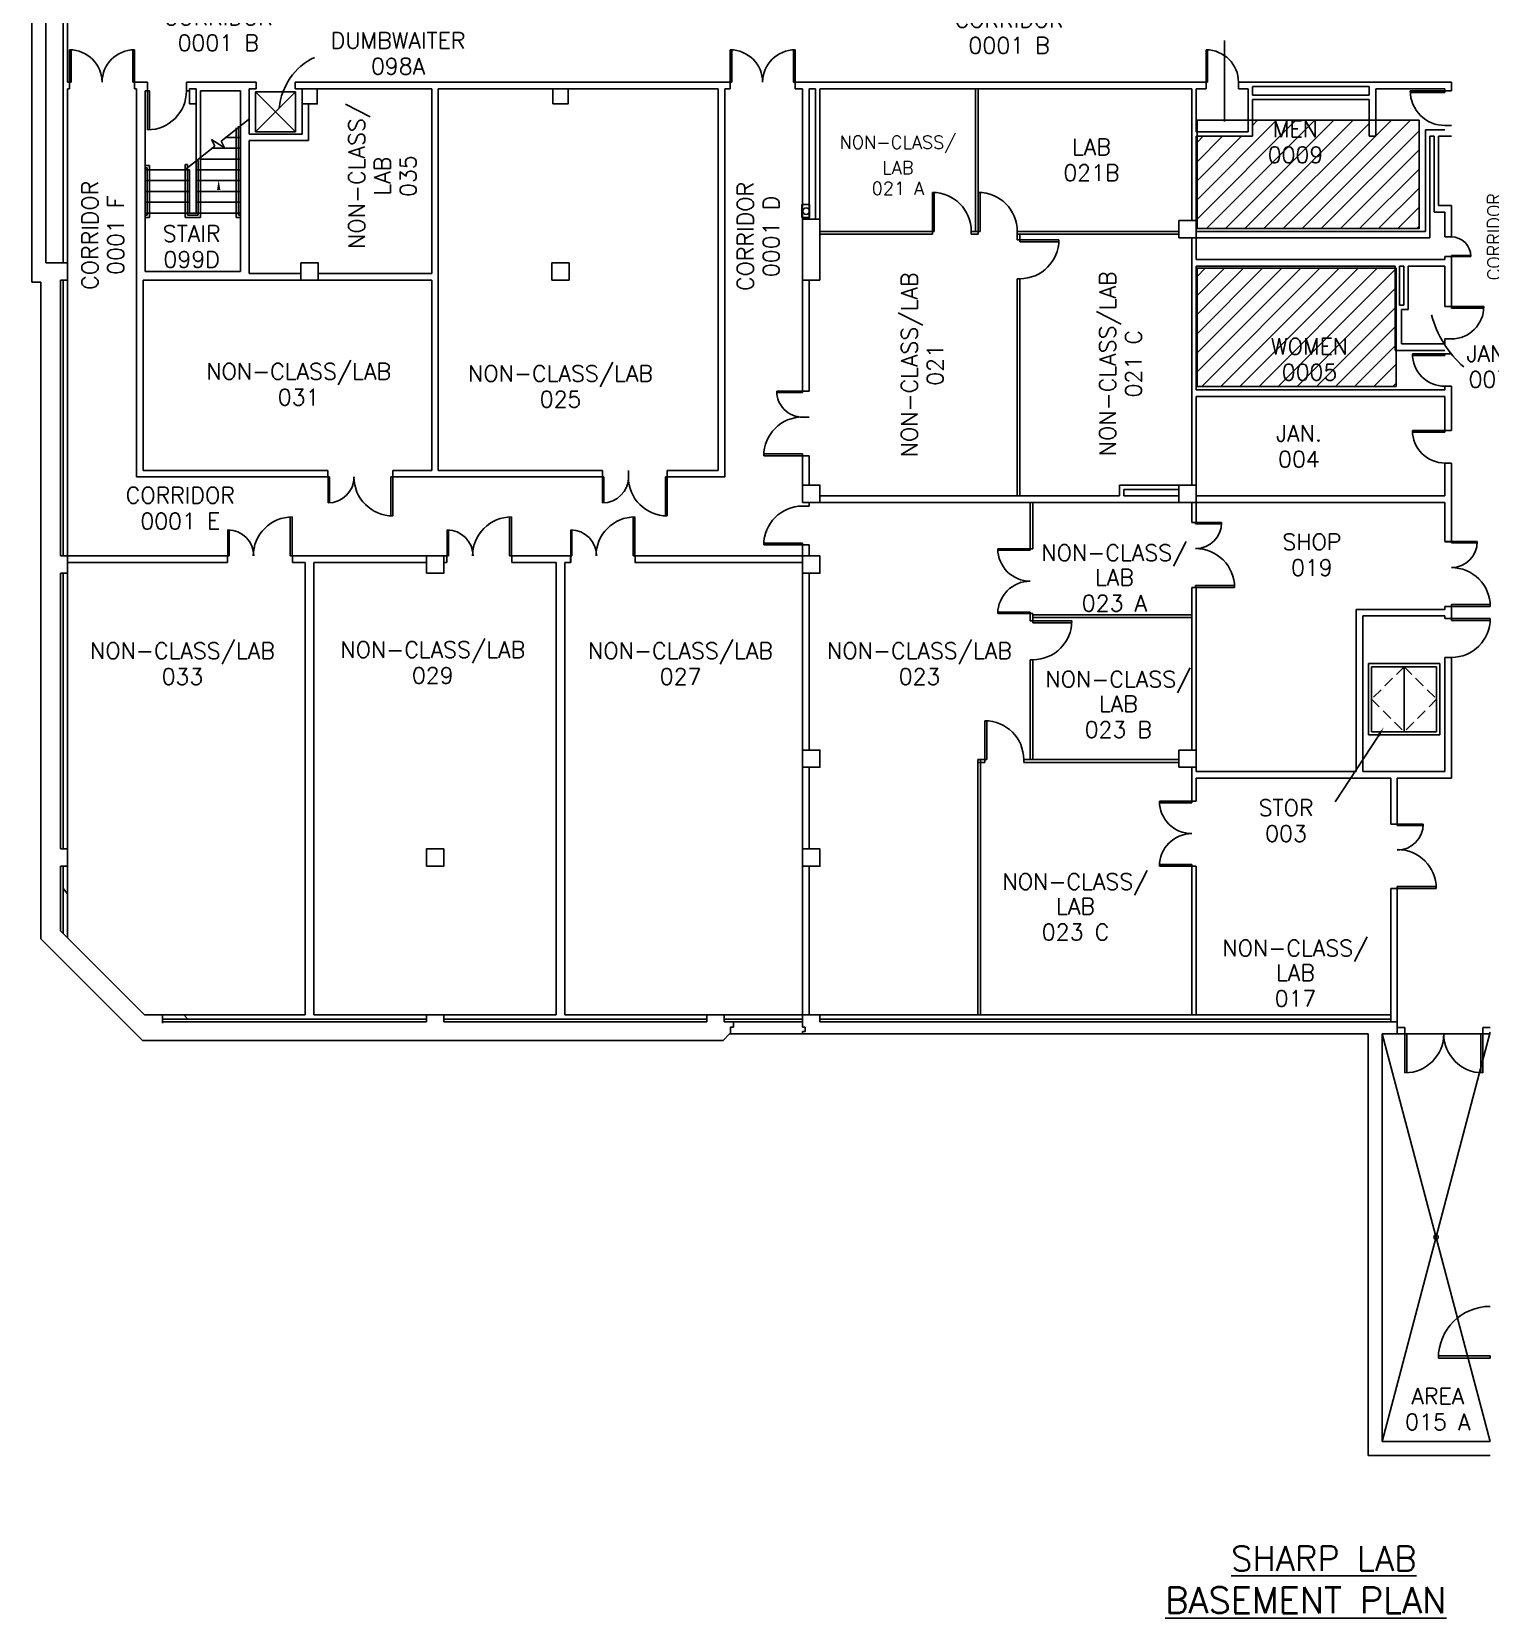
# Model space of a CAD drawing. Extents: x 485 to 2778, y -49 to 2619.
# Drawn here: x 485 to 1834, y -49 to 1418 of the extents above; entities that cross this region are included whole.
import ezdxf
from ezdxf.enums import TextEntityAlignment as Align

# ---------------------------------------------------------------- set-up
doc = ezdxf.new("R2010")
doc.units = 0
doc.header["$LTSCALE"] = 40
doc.header["$MEASUREMENT"] = 0
doc.linetypes.add('HIDDEN', pattern=[0.375, 0.25, -0.125])
doc.layers.get('0').update_dxf_attribs({"linetype": 'CONTINUOUS'})
for name, color, linetype in [('A-AREA-IDEN', 7, 'CONTINUOUS'), ('A-DOOR', 7, 'CONTINUOUS'), ('A-FLOR-ELTR', 4, 'CONTINUOUS'), ('A-FLOR-IDEN', 7, 'CONTINUOUS'), ('A-FLOR-STRS', 7, 'CONTINUOUS'), ('A-STRS-RAIL', 7, 'CONTINUOUS'), ('A-WALL', 7, 'CONTINUOUS'), ('S-COLS', 3, 'CONTINUOUS')]:
    doc.layers.add(name, color=color, linetype=linetype)
doc.styles.add('SIMPLEX', font='simplex', dxfattribs={"height": 23})

# ---------------------------------------------------------------- blocks, each defined once
blk = doc.blocks.new('AD03A', base_point=(6.133, 5.024))
for p, q in [((6.133, 6.024), (6.133, 5.024)), ((6.182, 5.024), (6.182, 6.022)), ((6.133, 5.024), (6.182, 5.024))]:
    blk.add_line(p, q)
blk.add_arc((6.133, 5.024), 1, 0, 90)
blk = doc.blocks.new('AD04A', base_point=(489.664, 570.31))
for p, q in [((488.664, 571.31), (488.664, 570.31)), ((488.713, 570.31), (488.713, 571.309)), ((490.616, 570.31), (490.616, 571.309)), ((490.664, 571.31), (490.664, 570.31)), ((488.664, 570.31), (488.713, 570.31)), ((490.664, 570.31), (490.616, 570.31))]:
    blk.add_line(p, q)
for centre, start, end in [((488.664, 570.31), 0, 90), ((490.664, 570.31), 90, 180)]:
    blk.add_arc(centre, 1, start, end)
blk = doc.blocks.new('Q')
at = {"layer": 'A-STRS-RAIL', "style": 'SIMPLEX'}
for tag, p in [('ROOM', (2, 4)), ('NUMBER', (2, -15.1))]:
    blk.add_attdef(tag, text='', height=12, dxfattribs=at).set_placement(p, align=Align.CENTER)
blk = doc.blocks.new('AD05A', base_point=(203.035, 424.492))
for p, q in [((203.035, 424.492), (203.084, 424.492)), ((203.035, 424.492), (203.035, 423.492)), ((203.084, 423.493), (203.084, 424.492))]:
    blk.add_line(p, q)
blk.add_arc((203.035, 424.492), 1, 270, 0)
blk = doc.blocks.new('AD081', base_point=(976.415, 314.205))
for p, q in [((976.353, 314.849), (976.314, 314.205)), ((976.353, 314.849), (976.477, 313.561)), ((975.415, 314.205), (976.314, 314.205)), ((976.477, 313.561), (976.516, 314.205)), ((976.516, 314.205), (977.415, 314.205))]:
    blk.add_line(p, q)
blk = doc.blocks.new('FEC', base_point=(90.3, 185))
at = {"layer": 'A-WALL'}
for p, q in [((91, 191), (84, 191)), ((84, 191), (84, 179)), ((90.3, 179), (90.3, 191)), ((91, 179), (91, 191)), ((84, 179), (91, 179))]:
    blk.add_line(p, q, dxfattribs=at)
blk.add_circle((87, 185), 3, dxfattribs=at)

msp = doc.modelspace()

# ---------------------------------------------------------------- hatches: boundary and pattern name
at = {"layer": 'A-AREA-IDEN'}
h = msp.add_hatch(dxfattribs=at)
h.set_pattern_fill('ANSI31', color=2, scale=100, style=0)
h.paths.add_polyline_path([(1768, 1235.6), (1768, 1335.8), (1727.9, 1335.8), (1727.9, 1321), (1721.9, 1321), (1721.9, 1335.8), (1613.9, 1335.8), (1613.9, 1321), (1562.7, 1321), (1562.7, 1235.6)])
h.paths.add_polyline_path([(1629.6, 1316.5), (1677.9, 1316.5), (1677.9, 1339), (1629.6, 1339)], flags=24)
h.paths.add_polyline_path([(1623.9, 1292.6), (1683.6, 1292.6), (1683.6, 1315.1), (1623.9, 1315.1)], flags=8)
h.paths.add_polyline_path([(1629.6, 1316.5), (1677.9, 1316.5), (1677.9, 1339), (1629.6, 1339)], flags=9)
h.paths.add_polyline_path([(1623.9, 1292.6), (1683.6, 1292.6), (1683.6, 1315.1), (1623.9, 1315.1)], flags=24)
h = msp.add_hatch(dxfattribs=at)
h.set_pattern_fill('ANSI31', color=2, scale=100, style=0)
h.paths.add_polyline_path([(1562.7, 1089.7), (1746.7, 1089.7), (1746.7, 1123), (1745.9, 1123), (1745.9, 1199.1), (1562.7, 1199.1)])
h.paths.add_polyline_path([(1626.2, 1115.5), (1707.3, 1115.5), (1707.3, 1138), (1626.2, 1138)], flags=8)
h.paths.add_polyline_path([(1636.6, 1091.6), (1696.9, 1091.6), (1696.9, 1114.1), (1636.6, 1114.1)], flags=8)
h.paths.add_polyline_path([(1626.2, 1115.5), (1707.3, 1115.5), (1707.3, 1138), (1626.2, 1138)], flags=24)
h.paths.add_polyline_path([(1636.6, 1091.6), (1696.9, 1091.6), (1696.9, 1114.1), (1636.6, 1114.1)], flags=24)

# ---------------------------------------------------------------- linework, layer by layer
msp.add_arc((771.3, 1342), 57.7, 115.6218, 174.7064)
for p, q in [((1588, 1409.6), (1588, 1334.8)), ((1730.4, 766.7), (1690.4, 705.7))]:
    msp.add_line(p, q, dxfattribs=at)
for points in [[(1562.7, 1235.6), (1768, 1235.6), (1768, 1335.8), (1562.7, 1335.8)], [(1562.7, 1199.1), (1746.7, 1199.1), (1746.7, 1089.7), (1562.7, 1089.7)]]:
    msp.add_lwpolyline(points, close=True, dxfattribs=at)
msp.add_arc((1874.3, 1181.2), 98.1, 194.8889, 228.5358, dxfattribs=at)
msp.add_solid([(1729.2, 767.5), (1731.7, 765.9), (1735.3, 774.3)], dxfattribs=at)
at = {"layer": 'A-DOOR'}
for p, q in [((1721.2, 767.4), (1721.2, 833.4)), ((1721.2, 833.4), (1787.2, 833.4)), ((1724.1, 770.3), (1724.1, 830.5)), ((1724.1, 830.5), (1784.3, 830.5)), ((1754.2, 770.3), (1754.2, 830.5)), ((1784.3, 830.5), (1784.3, 770.3)), ((1787.2, 833.4), (1787.2, 767.4)), ((1787.2, 767.4), (1721.2, 767.4)), ((1784.3, 770.3), (1724.1, 770.3))]:
    msp.add_line(p, q, dxfattribs=at)
at = {"layer": 'A-DOOR', "linetype": 'HIDDEN'}
for p, q in [((1754.2, 830.5), (1724.1, 800.4)), ((1754.2, 830.5), (1784.3, 800.4)), ((1724.1, 800.4), (1754.2, 770.3)), ((1784.3, 800.4), (1754.2, 770.3))]:
    msp.add_line(p, q, dxfattribs=at)
at = {"layer": 'A-FLOR-ELTR'}
for p, q in [((692, 1362), (729, 1362)), ((692, 1362), (729, 1325)), ((692, 1325), (729, 1362)), ((692, 1325), (692, 1362)), ((729, 1362), (729, 1325)), ((729, 1325), (692, 1325))]:
    msp.add_line(p, q, dxfattribs=at)
at = {"layer": 'A-FLOR-STRS'}
for p, q in [((652.2, 1310), (677.9, 1310)), ((663.8, 1320), (677.9, 1320)), ((636.9, 1296.9), (636.9, 1250)), ((640.5, 1300), (677.9, 1300)), ((589.9, 1290), (630.9, 1290)), ((589.9, 1280), (630.9, 1280)), ((630.9, 1290), (630.9, 1250)), ((636.9, 1290), (677.9, 1290)), ((636.9, 1280), (677.9, 1280)), ((589.9, 1270), (630.9, 1270)), ((636.9, 1270), (677.9, 1270)), ((589.9, 1260), (630.9, 1260)), ((589.9, 1250), (677.9, 1250)), ((636.9, 1260), (677.9, 1260))]:
    msp.add_line(p, q, dxfattribs=at)
msp.add_solid([(656.3, 1271.5), (659.3, 1271.5), (657.8, 1280.5)], dxfattribs=at)
at = {"layer": 'A-STRS-RAIL'}
for p, q in [((674, 1328.7), (674, 1246)), ((676, 1330.4), (676, 1248)), ((589.9, 1294), (593.7, 1294)), ((589.9, 1292), (591.7, 1292)), ((591.7, 1292), (591.7, 1248)), ((593.7, 1294), (593.7, 1246)), ((626.9, 1295), (626.9, 1246)), ((626.9, 1295), (628.9, 1295)), ((628.9, 1295), (628.9, 1248)), ((638.9, 1298.6), (638.9, 1248)), ((640.9, 1300.3), (640.9, 1246)), ((589.9, 1248), (591.7, 1248)), ((628.9, 1248), (638.9, 1248)), ((676, 1248), (677.9, 1248)), ((589.9, 1246), (593.7, 1246)), ((626.9, 1246), (640.9, 1246)), ((674, 1246), (677.9, 1246))]:
    msp.add_line(p, q, dxfattribs=at)
at = {"layer": 'A-WALL'}
for p, q in [((484.9, 1186), (484.9, 1530)), ((497.9, 1204), (497.9, 1512)), ((513.9, 1204), (513.9, 1512)), ((517.9, 1371), (517.9, 1466.5)), ((517.9, 1371), (519.9, 1371)), ((517.9, 1371), (519.9, 1371)), ((517.9, 579.9), (517.9, 1365)), ((517.9, 1365), (519.9, 1365)), ((517.9, 1365), (519.9, 1365)), ((519.9, 1371), (519.9, 1365)), ((579.9, 1371), (592, 1371)), ((579.9, 1371), (579.9, 1365)), ((579.9, 1365), (581.9, 1365)), ((581.9, 1006), (581.9, 1365)), ((592, 1363), (592, 1371)), ((628, 1371), (692.4, 1371)), ((628, 1363), (628, 1371)), ((685.9, 1365), (692.4, 1365)), ((685.9, 1323), (685.9, 1365)), ((692.4, 1365), (692.4, 1371)), ((728.4, 1371), (1130.9, 1371)), ((728.4, 1365), (728.4, 1371)), ((728.4, 1365), (854.9, 1365)), ((854.9, 1194), (854.9, 1365)), ((860.9, 1365), (1119.9, 1365)), ((860.9, 1012), (860.9, 1365)), ((1119.9, 1012), (1119.9, 1365)), ((1125.9, 1006), (1125.9, 1365)), ((1125.9, 1365), (1130.9, 1365)), ((1128.9, 1371), (1130.9, 1371)), ((1128.9, 1371), (1130.9, 1371)), ((1128.9, 1365), (1130.9, 1365)), ((1128.9, 1365), (1130.9, 1365)), ((1130.9, 1371), (1130.9, 1365)), ((1190.9, 1371), (1571, 1371)), ((1190.9, 1371), (1190.9, 1365)), ((1190.9, 1365), (1197.9, 1365)), ((1197.9, 1085.3), (1197.9, 1365)), ((1203.9, 1244.5), (1203.9, 1365)), ((1203.9, 1365), (1209.9, 1365)), ((1209.9, 1244.5), (1209.9, 1365)), ((1213.9, 1365), (1557.9, 1365)), ((1213.9, 1244.5), (1213.9, 1365)), ((1357.9, 1233.1), (1357.9, 1365)), ((1360.4, 1233.1), (1360.4, 1365)), ((1557.9, 1243), (1557.9, 1365)), ((1561.9, 1365), (1571, 1365)), ((1561.9, 1325), (1561.9, 1365)), ((1571, 1371), (1571, 1365)), ((1601, 1371), (1797.9, 1371)), ((1601, 1371), (1601, 1365)), ((1601, 1365), (1609.9, 1365)), ((1609.9, 1325), (1609.9, 1365)), ((1613.9, 1367), (1721.9, 1367)), ((1613.9, 1359), (1613.9, 1367)), ((1721.9, 1359), (1721.9, 1367)), ((1727.9, 1365), (1791.9, 1365)), ((1727.9, 1321), (1727.9, 1365)), ((1791.9, 1365), (1791.9, 1363)), ((1797.9, 1371), (1797.9, 1363)), ((589.9, 1196), (589.9, 1363)), ((589.9, 1363), (592, 1363)), ((628, 1363), (630.9, 1363)), ((636.9, 1351), (636.9, 1296.5)), ((640.9, 1363), (677.9, 1363)), ((640.9, 1363), (640.9, 1300.3)), ((677.9, 1196), (677.9, 1363)), ((734.9, 1351), (734.9, 1323)), ((740.9, 1351), (740.9, 1317)), ((1613.9, 1359), (1721.9, 1359)), ((1613.9, 1355), (1721.9, 1355)), ((1613.9, 1321), (1613.9, 1355)), ((1721.9, 1321), (1721.9, 1355)), ((1791.9, 1363), (1797.9, 1363)), ((685.9, 1323), (734.9, 1323)), ((1561.9, 1325), (1609.9, 1325)), ((1561.9, 1207), (1561.9, 1321)), ((1561.9, 1321), (1613.9, 1321)), ((1721.9, 1321), (1727.9, 1321)), ((1773.9, 1327), (1773.9, 1233)), ((1773.9, 1327), (1791.9, 1327)), ((1777.9, 1321), (1777.9, 1227)), ((1777.9, 1321), (1781.9, 1321)), ((1781.9, 1321), (1781.9, 1251)), ((1785.9, 1321), (1785.9, 1257)), ((1785.9, 1321), (1797.9, 1321)), ((1791.9, 1331), (1797.9, 1331)), ((685.9, 1194), (685.9, 1317)), ((685.9, 1317), (740.9, 1317)), ((1781.9, 1251), (1791.9, 1251)), ((1785.9, 1257), (1797.9, 1257)), ((1791.9, 1251), (1791.9, 1228)), ((1797.9, 1257), (1797.9, 1228)), ((1213.9, 1233.1), (1317.9, 1233.1)), ((1317.9, 1233.1), (1317.9, 1230.6)), ((1353.9, 1233.1), (1360.4, 1233.1)), ((1353.9, 1233.1), (1353.9, 1230.6)), ((1360.4, 1233.1), (1360.4, 1230.6)), ((1396.4, 1233.1), (1545.9, 1233.1)), ((1396.4, 1233.1), (1396.4, 1230.6)), ((1561.9, 1233), (1773.9, 1233)), ((1213.9, 1230.6), (1317.9, 1230.6)), ((1353.9, 1230.6), (1360.4, 1230.6)), ((1396.4, 1230.6), (1545.9, 1230.6)), ((1396.4, 1225.3), (1396.4, 1230.6)), ((1398.9, 1225.3), (1396.4, 1225.3)), ((1398.9, 1225.3), (1398.9, 1230.6)), ((1557.9, 998.5), (1557.9, 1227)), ((1561.9, 1227), (1777.9, 1227)), ((1797.9, 1228), (1791.9, 1228)), ((497.9, 1204), (517.9, 1204)), ((1561.9, 1207), (1791.9, 1207)), ((1791.9, 1210), (1791.9, 1207)), ((1797.9, 1210), (1791.9, 1210)), ((1797.9, 1210), (1797.9, 1163.6)), ((589.9, 1196), (677.9, 1196)), ((685.9, 1194), (733.9, 1194)), ((749.9, 1194), (854.9, 1194)), ((1396.4, 988.5), (1396.4, 1189.3)), ((1398.9, 1189.3), (1396.4, 1189.3)), ((1398.9, 988.5), (1398.9, 1189.3)), ((1561.9, 1201), (1745.9, 1201)), ((1561.9, 1086.5), (1561.9, 1201)), ((1745.9, 1201), (1745.9, 1123)), ((1749.9, 1201), (1749.9, 1165)), ((1749.9, 1201), (1753.9, 1201)), ((1753.9, 1201), (1753.9, 1165)), ((1757.9, 1201), (1791.9, 1201)), ((1757.9, 1201), (1757.9, 1161)), ((1791.9, 1201), (1791.9, 1163.6)), ((484.9, 1186), (493.4, 1186)), ((493.4, 1186), (493.4, 579)), ((511.4, 1188), (511.4, 933)), ((511.4, 1188), (517.9, 1188)), ((513.9, 1188), (513.9, 933)), ((587.9, 1188), (854.9, 1188)), ((587.9, 1012), (587.9, 1188)), ((854.9, 1012), (854.9, 1188)), ((1203.9, 1085.3), (1203.9, 1188)), ((1749.9, 1165), (1753.9, 1165)), ((1751.9, 1161), (1751.9, 1129)), ((1751.9, 1161), (1757.9, 1161)), ((1797.9, 1163.6), (1791.9, 1163.6)), ((1791.9, 1133.6), (1791.9, 1129)), ((1797.9, 1133.6), (1791.9, 1133.6)), ((1745.9, 1123), (1791.9, 1123)), ((1751.9, 1129), (1791.9, 1129)), ((1791.9, 1119.9), (1797.9, 1119.9)), ((1561.9, 1086.5), (1791.9, 1086.5)), ((1791.9, 1089.9), (1791.9, 1086.5)), ((1791.9, 1089.9), (1797.9, 1089.9)), ((1797.9, 1089.9), (1797.9, 1048.9)), ((1197.9, 1085.3), (1203.9, 1085.3)), ((1561.9, 1080.5), (1791.9, 1080.5)), ((1561.9, 963.8), (1561.9, 1080.5)), ((1791.9, 1080.5), (1791.9, 1048.9)), ((1197.9, 1061.3), (1203.9, 1061.3)), ((1791.9, 1051.9), (1791.9, 1048.9)), ((1791.9, 1048.9), (1797.9, 1048.9)), ((1197.9, 998.5), (1197.9, 1025.4)), ((1197.9, 1025.4), (1203.9, 1025.4)), ((1203.9, 998.5), (1203.9, 1025.4)), ((1791.9, 1018.9), (1791.9, 1015.4)), ((1791.9, 1018.9), (1791.9, 988.5)), ((1791.9, 1018.9), (1797.9, 1018.9)), ((1797.9, 1018.9), (1797.9, 946.2)), ((581.9, 1006), (758.9, 1006)), ((587.9, 1012), (758.9, 1012)), ((756.9, 1012), (758.9, 1012)), ((756.9, 1006), (758.9, 1006)), ((758.9, 1006), (758.9, 1012)), ((818.9, 1012), (854.9, 1012)), ((818.9, 1006), (818.9, 1012)), ((818.9, 1006), (1012.9, 1006)), ((860.9, 1012), (1012.9, 1012)), ((1010.8, 1012), (1012.8, 1012)), ((1010.8, 1006), (1012.8, 1006)), ((1012.9, 1006), (1012.9, 1012)), ((1036.9, 1006), (1036.9, 1012)), ((1072.7, 1012), (1119.9, 1012)), ((1072.7, 1006), (1072.7, 1012)), ((1072.7, 1006), (1125.9, 1006)), ((1545.9, 998.5), (1491, 998.5)), ((1491, 998.5), (1491, 988.5)), ((1213.9, 988.5), (1491, 988.5)), ((1545.9, 994.5), (1495, 994.5)), ((1495, 994.5), (1495, 988.5)), ((1495, 988.5), (1545.9, 988.5)), ((1561.9, 988.5), (1791.9, 988.5)), ((1197.9, 979.1), (1203.9, 979.1)), ((1203.9, 979.1), (1203.9, 982.5)), ((1213.9, 982.5), (1545.9, 982.5)), ((1408.4, 939.6), (1408.4, 982.5)), ((1410.9, 939.6), (1410.9, 982.5)), ((1557.9, 963.8), (1557.9, 982.5)), ((1561.9, 982.5), (1791.9, 982.5)), ((1791.9, 982.5), (1791.9, 946.2)), ((1561.9, 963.8), (1557.9, 963.8)), ((1197.9, 497.3), (1197.9, 943.1)), ((1197.9, 943.1), (1203.9, 943.1)), ((1203.9, 933), (1203.9, 943.1)), ((1408.4, 939.6), (1410.9, 939.6)), ((1797.9, 946.2), (1791.9, 946.2)), ((1797.9, 946.1), (1791.9, 946.1)), ((511.4, 933), (666.1, 933)), ((517.9, 927), (666.1, 927)), ((664.1, 933), (666.1, 933)), ((664.1, 933), (666.1, 933)), ((664.1, 927), (666.1, 927)), ((664.1, 927), (666.1, 927)), ((666.1, 933), (666.1, 927)), ((726.1, 933), (868.8, 933)), ((726.1, 933), (726.1, 927)), ((726.1, 927), (737.9, 927)), ((737.9, 508.5), (737.9, 927)), ((745.9, 927), (849.9, 927)), ((745.9, 508.5), (745.9, 927)), ((865.9, 927), (868.8, 927)), ((866.9, 933), (868.8, 933)), ((866.9, 933), (868.8, 933)), ((866.9, 927), (868.8, 927)), ((866.9, 927), (868.8, 927)), ((868.8, 933), (868.8, 927)), ((928.8, 933), (983.4, 933)), ((928.8, 933), (928.8, 927)), ((928.8, 927), (969.9, 927)), ((969.9, 508.5), (969.9, 927)), ((977.9, 508.5), (977.9, 927)), ((977.9, 927), (983.4, 927)), ((983.1, 933), (983.1, 927)), ((983.4, 933), (983.4, 927)), ((1042.8, 933), (1197.9, 933)), ((1042.8, 927), (1197.9, 927)), ((1043.1, 933), (1043.1, 927)), ((511.4, 917), (511.4, 662)), ((511.4, 917), (517.9, 917)), ((513.9, 917), (513.9, 662)), ((1203.9, 753.5), (1203.9, 917)), ((1557.9, 753.5), (1557.9, 903.8)), ((1561.9, 903.8), (1557.9, 903.8)), ((1561.9, 733.5), (1561.9, 903.8)), ((1709.9, 883.5), (1709.9, 733.5)), ((1709.9, 883.5), (1791.9, 883.5)), ((1791.9, 886.2), (1791.9, 883.5)), ((1797.9, 886.2), (1791.9, 886.2)), ((1797.9, 886.2), (1797.9, 875.1)), ((1408.4, 879.6), (1410.9, 879.6)), ((1408.4, 873), (1408.4, 879.6)), ((1410.9, 873), (1408.4, 873)), ((1410.9, 873), (1410.9, 879.6)), ((1410.9, 878.5), (1557.9, 878.5)), ((1410.9, 876), (1557.9, 876)), ((1715.9, 877.5), (1715.9, 733.5)), ((1715.9, 877.5), (1791.9, 877.5)), ((1791.9, 877.5), (1791.9, 875.1)), ((1797.9, 875.1), (1791.9, 875.1)), ((1408.4, 744.6), (1408.4, 837)), ((1410.9, 837), (1408.4, 837)), ((1410.9, 744.6), (1410.9, 837)), ((1791.9, 839.1), (1791.9, 733.5)), ((1797.9, 839.1), (1791.9, 839.1)), ((1797.9, 839.1), (1797.9, 727.5)), ((1203.9, 662), (1203.9, 737.5)), ((1359.9, 508.5), (1359.9, 744.6)), ((1359.9, 744.6), (1366.4, 744.6)), ((1359.9, 742.1), (1366.4, 742.1)), ((1362.4, 508.5), (1362.4, 744.6)), ((1366.4, 744.6), (1366.4, 742.1)), ((1402.4, 744.6), (1545.8, 744.6)), ((1402.4, 744.6), (1402.4, 742.1)), ((1402.4, 742.1), (1545.8, 742.1)), ((1557.9, 706.2), (1557.9, 737.5)), ((1561.9, 733.5), (1709.9, 733.5)), ((1561.9, 727.5), (1741.9, 727.5)), ((1561.9, 706.2), (1561.9, 727.5)), ((1715.9, 733.5), (1791.9, 733.5)), ((1741.9, 685), (1741.9, 727.5)), ((1747.9, 727.5), (1797.9, 727.5)), ((1747.9, 685), (1747.9, 727.5)), ((1557.9, 706.2), (1561.9, 706.2)), ((1747.9, 685), (1741.9, 685)), ((511.4, 662), (517.9, 662)), ((511.4, 646), (511.4, 586.4)), ((511.4, 646), (517.9, 646)), ((513.9, 646), (513.9, 583.9)), ((1203.9, 508.5), (1203.9, 646)), ((1557.9, 508.5), (1557.9, 646.2)), ((1557.9, 646.2), (1561.9, 646.2)), ((1561.9, 508.5), (1561.9, 646.2)), ((1741.9, 502), (1741.9, 625.5)), ((1747.9, 625.5), (1741.9, 625.5)), ((1747.9, 491), (1747.9, 625.5)), ((587.4, 485), (493.4, 579)), ((589.3, 508.5), (511.4, 586.4)), ((589.3, 508.5), (737.9, 508.5)), ((605.9, 508.5), (605.9, 501)), ((605.9, 504.5), (849.9, 504.5)), ((605.9, 502), (849.9, 502)), ((745.9, 508.5), (969.9, 508.5)), ((865.9, 504.5), (1109.4, 504.5)), ((865.9, 502), (1109.4, 502)), ((977.9, 508.5), (1197.9, 508.5)), ((1125.4, 504.5), (1197.9, 504.5)), ((1125.4, 502), (1197.9, 502)), ((1133.9, 497.3), (1133.9, 502)), ((1197.9, 508.5), (1741.9, 508.5)), ((1213.9, 502), (1213.9, 508.5)), ((1213.9, 504.5), (1741.9, 504.5)), ((1213.9, 502), (1747.9, 502)), ((587.4, 485), (1124.3, 485)), ((1124.3, 485), (1130.3, 491)), ((1130.3, 491), (1720.9, 491)), ((1131.1, 491), (1131.1, 497.3)), ((1131.1, 497.3), (1133.9, 497.3)), ((1197.9, 497.3), (1200.2, 497.3)), ((1197.9, 491), (1197.9, 493.2)), ((1197.9, 493.2), (1200.2, 493.2)), ((1200.2, 493.2), (1200.2, 497.3)), ((1720.9, 491), (1720.9, 101.2)), ((1833.9, 492.5), (1733.9, 114.2)), ((1733.9, 491), (1733.9, 114.2)), ((1833.9, 114.2), (1733.9, 491)), ((1733.9, 491), (1826.9, 491)), ((1747.9, 497), (1754.9, 497)), ((1754.9, 491), (1754.9, 497)), ((1826.9, 497), (1833.9, 497)), ((1826.9, 491), (1826.9, 497)), ((1826.9, 491), (1833.9, 491)), ((1733.9, 114.2), (1833.9, 114.2)), ((1720.9, 101.2), (1833.9, 101.2))]:
    msp.add_line(p, q, dxfattribs=at)
at = {"layer": 'A-WALL', "linetype": 'Continuous'}
for p, q in [((849.9, 502), (849.9, 508.5)), ((865.9, 502), (865.9, 508.5)), ((1109.4, 502), (1109.4, 508.5)), ((1125.4, 502), (1125.4, 508.5))]:
    msp.add_line(p, q, dxfattribs=at)
at = {"layer": 'A-WALL'}
for points in [[(513.9, 625.3), (513.9, 583.9), (517.9, 579.9), (517.9, 620.5)], [(605.9, 504.5), (605.9, 508.5), (625.5, 508.5), (629.4, 504.5)]]:
    msp.add_lwpolyline(points, close=True, dxfattribs=at)
msp.add_circle((1783.8, 303), 2, dxfattribs=at)
at = {"layer": 'S-COLS'}
for points in [[(630.9, 1351), (630.9, 1365), (636.9, 1365), (636.9, 1351)], [(734.9, 1351), (734.9, 1365), (748.9, 1365), (748.9, 1351)], [(966.9, 1351), (966.9, 1365), (980.9, 1365), (980.9, 1351)], [(1213.9, 1188), (1213.9, 1244.5), (1197.9, 1244.5), (1197.9, 1188)]]:
    msp.add_lwpolyline(points, close=True, dxfattribs=at)
for points in [[(1545.9, 1227), (1545.9, 1243), (1561.9, 1243), (1561.9, 1227), (1545.9, 1227)], [(733.9, 1188), (733.9, 1204), (749.9, 1204), (749.9, 1188), (733.9, 1188)], [(965.9, 1188), (965.9, 1204), (981.9, 1204), (981.9, 1188), (965.9, 1188)], [(1197.9, 982.5), (1197.9, 998.5), (1213.9, 998.5), (1213.9, 982.5), (1197.9, 982.5)], [(1545.9, 982.5), (1545.9, 998.5), (1561.9, 998.5), (1561.9, 982.5), (1545.9, 982.5)], [(849.9, 917), (849.9, 933), (865.9, 933), (865.9, 917), (849.9, 917)], [(1197.9, 917), (1197.9, 933), (1213.9, 933), (1213.9, 917), (1197.9, 917)], [(1197.9, 737.5), (1197.9, 753.5), (1213.9, 753.5), (1213.9, 737.5), (1197.9, 737.5)], [(1545.9, 737.5), (1545.9, 753.5), (1561.9, 753.5), (1561.9, 737.5), (1545.9, 737.5)], [(849.9, 646), (849.9, 662), (865.9, 662), (865.9, 646), (849.9, 646)], [(1197.9, 646), (1197.9, 662), (1213.9, 662), (1213.9, 646), (1197.9, 646)]]:
    msp.add_lwpolyline(points, dxfattribs=at)

# ---------------------------------------------------------------- block references
at = {"layer": 'A-AREA-IDEN', "xscale": 1.25, "yscale": 1.25, "zscale": 1.25}
for p, values in [((654.9, 1418.8), {'ROOM': 'CORRIDOR', 'NUMBER': '0001 B'}), ((1386.4, 1416.5), {'ROOM': 'CORRIDOR', 'NUMBER': '0001 B'}), ((821.2, 1397.1), {'ROOM': 'DUMBWAITER', 'NUMBER': '098A'}), ((1651.2, 1315.2), {'ROOM': 'MEN', 'NUMBER': '0009'}), ((1462.5, 1298.7), {'ROOM': 'LAB', 'NUMBER': '021B'}), ((630.3, 1218.5), {'ROOM': 'STAIR', 'NUMBER': '099D'}), ((1664.2, 1114.2), {'ROOM': 'WOMEN', 'NUMBER': '0005'}), ((1830.6, 1107.6), {'ROOM': 'JAN.', 'NUMBER': '007'}), ((729.3, 1091.1), {'ROOM': 'NON-CLASS/LAB', 'NUMBER': '031'}), ((971.5, 1089.2), {'ROOM': 'NON-CLASS/LAB', 'NUMBER': '025'}), ((1654.4, 1033.8), {'ROOM': 'JAN.', 'NUMBER': '004'}), ((619.8, 976.6), {'ROOM': 'CORRIDOR', 'NUMBER': '0001 E'}), ((1666.4, 933.5), {'ROOM': 'SHOP', 'NUMBER': '019'}), ((1483.8, 900.6), {'ROOM': 'LAB', 'NUMBER': '023 A'}), ((621.8, 832.8), {'ROOM': 'NON-CLASS/LAB', 'NUMBER': '033'}), ((853.3, 833.8), {'ROOM': 'NON-CLASS/LAB', 'NUMBER': '029'}), ((1082.5, 832.8), {'ROOM': 'NON-CLASS/LAB', 'NUMBER': '027'}), ((1303.5, 832.8), {'ROOM': 'NON-CLASS/LAB', 'NUMBER': '023'}), ((1487.4, 783.7), {'ROOM': 'LAB', 'NUMBER': '023 B'}), ((1642.5, 687.6), {'ROOM': 'STOR', 'NUMBER': '003'}), ((1447.8, 596.5), {'ROOM': 'LAB', 'NUMBER': '023 C'}), ((1651.2, 535.1), {'ROOM': 'LAB', 'NUMBER': '017'}), ((1782.9, 143.5), {'ROOM': 'AREA', 'NUMBER': '015 A'})]:
    msp.add_blockref('Q', p, dxfattribs=at).add_auto_attribs(values)
at = {"layer": 'A-AREA-IDEN'}
ref = msp.add_blockref('Q', (774.2, 1281.8), dxfattribs=dict(at, xscale=1.25, yscale=1.25, zscale=1.25, rotation=90))
ref.add_attrib('NUMBER', 'NON-CLASS/', dxfattribs={"layer": 'A-STRS-RAIL', "height": 15, "rotation": 90, "style": 'SIMPLEX'}).set_placement((793, 1284.4), align=Align.CENTER)
ref = msp.add_blockref('Q', (1284, 1324.6), dxfattribs=at)
ref.add_attrib('NUMBER', 'NON-CLASS/', dxfattribs={"layer": 'A-STRS-RAIL', "height": 12, "style": 'SIMPLEX'}).set_placement((1286.1, 1309.5), align=Align.CENTER)
at = {"layer": 'A-AREA-IDEN', "xscale": 1.25, "yscale": 1.25, "zscale": 1.25, "rotation": 90}
for p, values in [((821.7, 1281.7), {'ROOM': 'LAB', 'NUMBER': '035'}), ((551.2, 1227), {'ROOM': 'CORRIDOR', 'NUMBER': '0001 F'}), ((1157.4, 1225.9), {'ROOM': 'CORRIDOR', 'NUMBER': '0001 D'}), ((1309.1, 1107.1), {'ROOM': 'NON-CLASS/LAB', 'NUMBER': '021'}), ((1492.5, 1108.2), {'ROOM': 'NON-CLASS/LAB', 'NUMBER': '021 C'})]:
    msp.add_blockref('Q', p, dxfattribs=at).add_auto_attribs(values)
at = {"layer": 'A-AREA-IDEN'}
msp.add_blockref('Q', (1284, 1282), dxfattribs=at).add_auto_attribs({'ROOM': 'LAB', 'NUMBER': '021 A'})
at = {"layer": 'A-AREA-IDEN', "rotation": 90}
msp.add_blockref('Q', (1847.3, 1226.2), dxfattribs=at).add_auto_attribs({'ROOM': 'CORRIDOR', 'NUMBER': '0001 C'})
at = {"layer": 'A-AREA-IDEN'}
ref = msp.add_blockref('Q', (1483.8, 947.3), dxfattribs=dict(at, xscale=1.25, yscale=1.25, zscale=1.25))
ref.add_attrib('NUMBER', 'NON-CLASS/', dxfattribs={"layer": 'A-STRS-RAIL', "height": 15, "style": 'SIMPLEX'}).set_placement((1486.3, 928.4), align=Align.CENTER)
ref = msp.add_blockref('Q', (1487.4, 830.4), dxfattribs=dict(at, xscale=1.25, yscale=1.25, zscale=1.25))
ref.add_attrib('NUMBER', 'NON-CLASS/', dxfattribs={"layer": 'A-STRS-RAIL', "height": 15, "style": 'SIMPLEX'}).set_placement((1490, 811.5), align=Align.CENTER)
ref = msp.add_blockref('Q', (1447.8, 643.2), dxfattribs=dict(at, xscale=1.25, yscale=1.25, zscale=1.25))
ref.add_attrib('NUMBER', 'NON-CLASS/', dxfattribs={"layer": 'A-STRS-RAIL', "height": 15, "style": 'SIMPLEX'}).set_placement((1450.3, 624.3), align=Align.CENTER)
ref = msp.add_blockref('Q', (1651.2, 581.8), dxfattribs=dict(at, xscale=1.25, yscale=1.25, zscale=1.25))
ref.add_attrib('NUMBER', 'NON-CLASS/', dxfattribs={"layer": 'A-STRS-RAIL', "height": 15, "style": 'SIMPLEX'}).set_placement((1653.7, 562.9), align=Align.CENTER)
at = {"layer": 'A-DOOR', "zscale": 0.01}
for name, p, xscale, yscale in [('AD04A', (549.9, 1371), -30, 30), ('AD04A', (1160.9, 1371), -30, 30), ('AD03A', (1571, 1371), 30, 30), ('AD05A', (592, 1363), 36, 36), ('AD03A', (1317.9, 1233.1), 36, 36), ('AD03A', (1360.4, 1233.1), 36, 36), ('AD05A', (759, 1006), 24, 24), ('AD05A', (1012.9, 1006), 24, 24), ('AD03A', (666.3, 933), 24, 24), ('AD03A', (869.1, 933), 24, 24), ('AD03A', (983.4, 933), 24, 24), ('AD03A', (1366.4, 744.6), 36, 36)]:
    msp.add_blockref(name, p, dxfattribs=dict(at, xscale=xscale, yscale=yscale))
for name, p, xscale, yscale, rotation in [('AD05A', (1791.9, 1363), 32, 32, 270), ('AD03A', (1398.9, 1225.3), 36, 36, 270), ('AD05A', (1797.9, 1210), 18, 18, 90), ('AD03A', (1797.9, 1163.6), 30, 30, 270), ('AD05A', (1791.9, 1119.9), 30, 30, 270), ('AD05A', (1197.9, 1085.3), 24, 24, 270), ('AD03A', (1197.9, 1025.5), 36, 36, 90), ('AD05A', (1791.9, 1048.9), 30, 30, 270), ('AD03A', (818.9, 1006), 36, 36, 180), ('AD03A', (1072.7, 1006), 36, 36, 180), ('AD05A', (725.8, 933), 36, 36, 180), ('AD05A', (928.6, 933), 36, 36, 180), ('AD05A', (1042.8, 933), 36, 36, 180), ('AD03A', (1197.9, 943.1), 36, 36, 90), ('AD03A', (1561.4, 963.8), 24, 24, 270), ('AD04A', (1408.4, 909.6), 30, 30, 90), ('AD05A', (1561.4, 903.8), 36, 36, 90.00000000000037), ('AD03A', (1797.9, 946.2), 24, 24, 270), ('AD05A', (1797.9, 886.2), 36, 36, 90.00000000000037), ('AD03A', (1410.9, 873), 36, 36, 270), ('AD03A', (1797.9, 875.1), 36, 36, 270), ('AD04A', (1557.9, 676.2), 30, 30, 90), ('AD03A', (1747.9, 685), 24, 24, 270), ('AD05A', (1747.9, 625.5), 36, 36, 90), ('AD04A', (1790.9, 491), 36, 36, 180), ('AD03A', (1833.9, 191), 48, 48, 90)]:
    msp.add_blockref(name, p, dxfattribs=dict(at, xscale=xscale, yscale=yscale, rotation=rotation))
at = {"layer": 'A-FLOR-STRS', "xscale": 37.51986815601538, "yscale": 10.51566630950788, "zscale": 37.51986815601538, "rotation": 38.26928404219123}
msp.add_blockref('AD081', (657.2, 1314.3), dxfattribs=at)
at = {"layer": 'A-WALL', "rotation": 180}
msp.add_blockref('FEC', (1197.9, 1251.8), dxfattribs=at)

# ---------------------------------------------------------------- texts
at = {"layer": 'A-FLOR-IDEN', "style": 'SIMPLEX'}
for s, height, p in [('%%uSHARP LAB', 23, (1594.2, -5.6)), ('%%uBASEMENT PLAN', 24, (1533.1, -44.6))]:
    msp.add_text(s, height=height, dxfattribs=at).set_placement(p)

doc.saveas('drawing.dxf')
